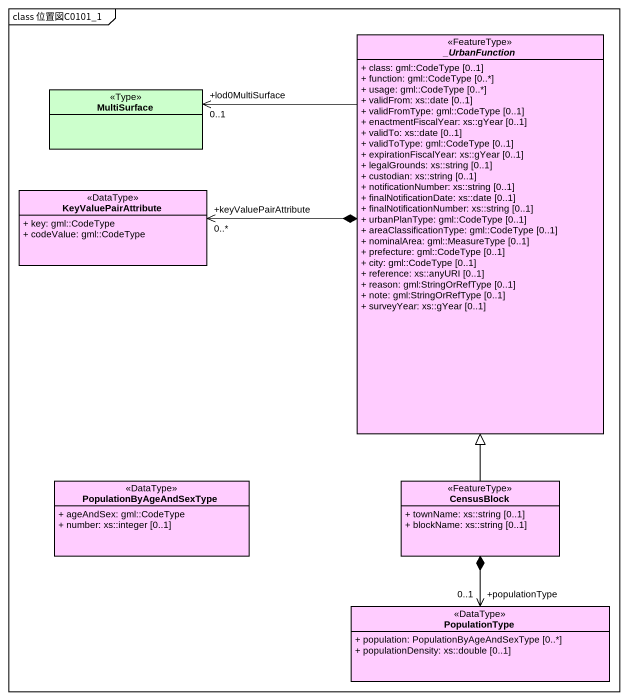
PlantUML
@startuml
mainframe class 位置図C0101_1
hide circle
hide empty members
skinparam classAttributeIconSize 0
abstract class "_UrbanFunction" as UrbanFunction <<FeatureType>> #FFCCFF {
  + class: gml::CodeType [0..1]
  + function: gml::CodeType [0..*]
  + usage: gml::CodeType [0..*]
  + validFrom: xs::date [0..1]
  + validFromType: gml::CodeType [0..1]
  + enactmentFiscalYear: xs::gYear [0..1]
  + validTo: xs::date [0..1]
  + validToType: gml::CodeType [0..1]
  + expirationFiscalYear: xs::gYear [0..1]
  + legalGrounds: xs::string [0..1]
  + custodian: xs::string [0..1]
  + notificationNumber: xs::string [0..1]
  + finalNotificationDate: xs::date [0..1]
  + finalNotificationNumber: xs::string [0..1]
  + urbanPlanType: gml::CodeType [0..1]
  + areaClassificationType: gml::CodeType [0..1]
  + nominalArea: gml::MeasureType [0..1]
  + prefecture: gml::CodeType [0..1]
  + city: gml::CodeType [0..1]
  + reference: xs::anyURI [0..1]
  + reason: gml:StringOrRefType [0..1]
  + note: gml:StringOrRefType [0..1]
  + surveyYear: xs::gYear [0..1]
}
class MultiSurface <<Type>> #CCFFCC
class KeyValuePairAttribute <<DataType>> #FFCCFF {
  + key: gml::CodeType
  + codeValue: gml::CodeType
}
class PopulationByAgeAndSexType <<DataType>> #FFCCFF {
  + ageAndSex: gml::CodeType
  + number: xs::integer [0..1]
}
class CensusBlock <<FeatureType>> #FFCCFF {
  + townName: xs::string [0..1]
  + blockName: xs::string [0..1]
}
class PopulationType <<DataType>> #FFCCFF {
  + population: PopulationByAgeAndSexType [0..*]
  + populationDensity: xs::double [0..1]
}
MultiSurface "+lod0MultiSurface\n0..1" <-right- UrbanFunction
KeyValuePairAttribute "+keyValuePairAttribute\n0..*" <-right-* UrbanFunction
CensusBlock -up-|> UrbanFunction
PopulationType "+populationType\n0..1" <-up-* CensusBlock
@enduml
